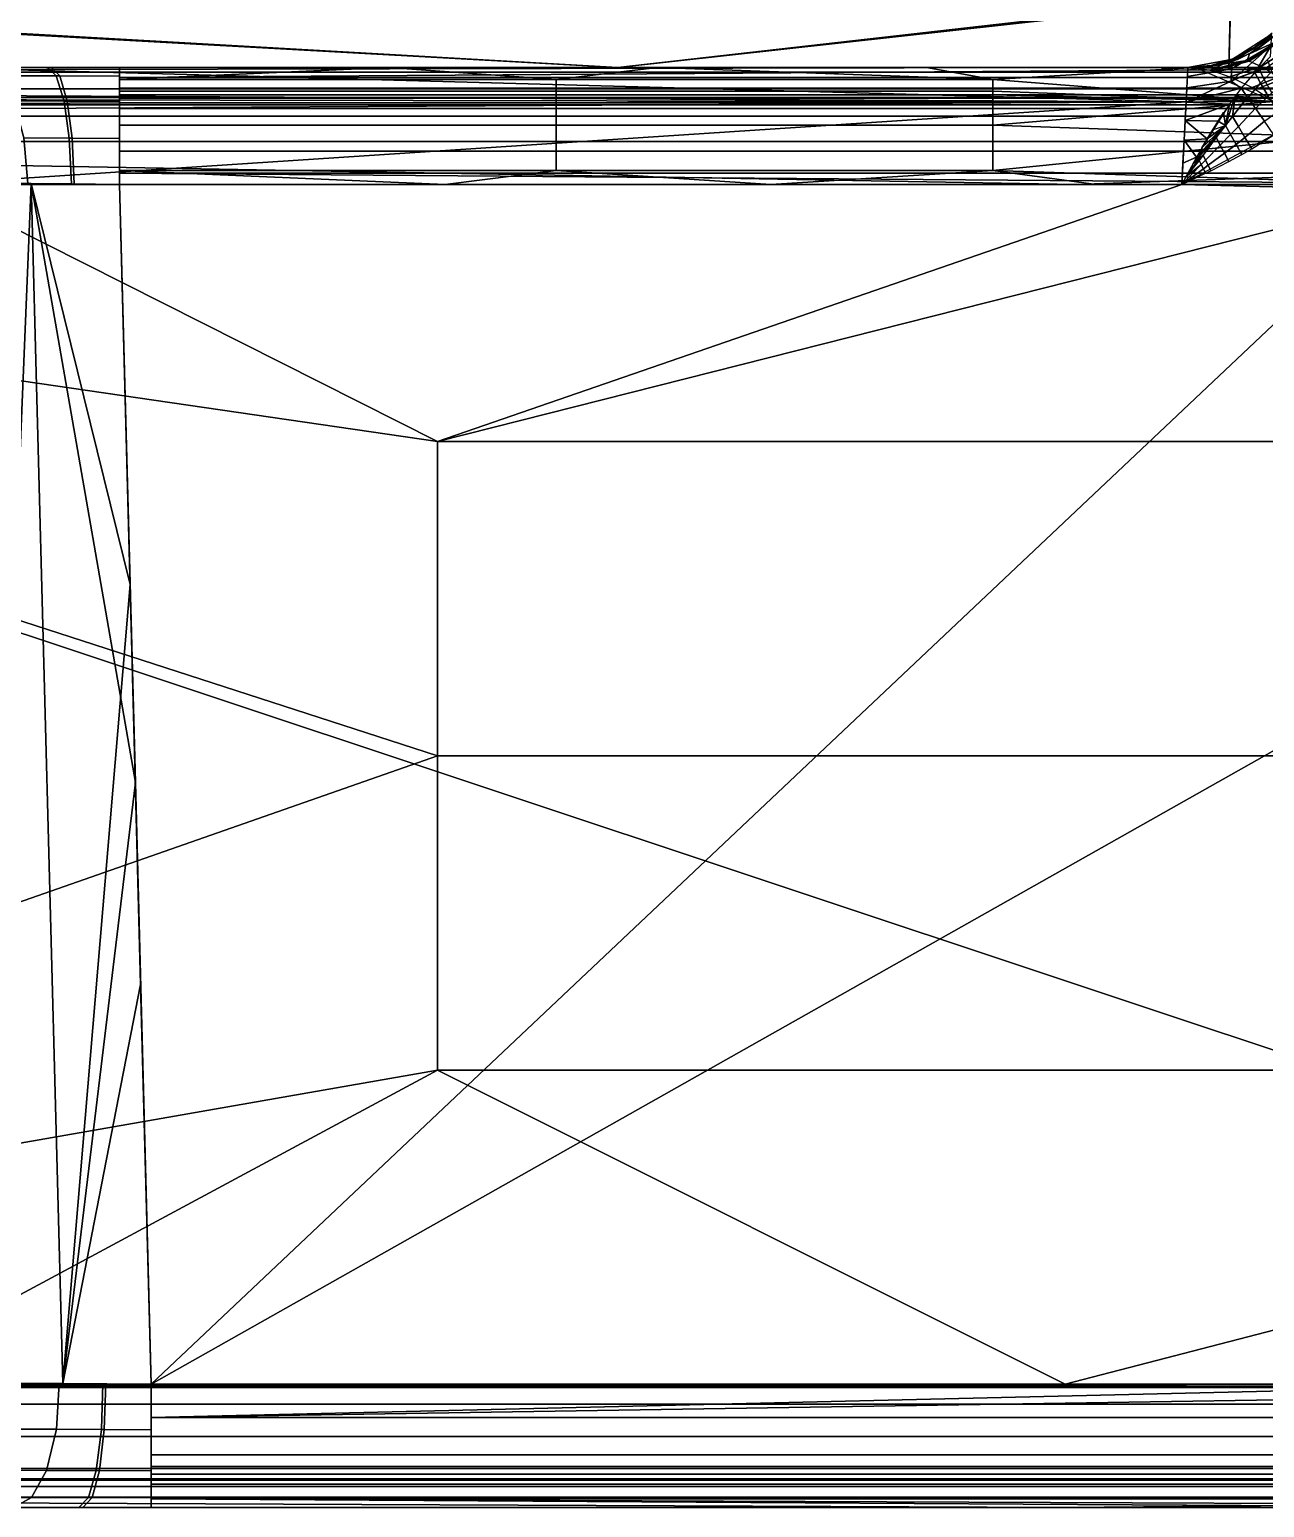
# Model space of a CAD drawing. Extents: x -16.2 to 16.1, y -17.9 to 0.1.
# Drawn here: x -9.37 to -4.23, y -17.87 to -11.71 of the extents above; entities that cross this region are included whole.
import ezdxf

# ---------------------------------------------------------------- set-up
doc = ezdxf.new("R2010")
doc.units = 0
doc.header["$MEASUREMENT"] = 0
doc.layers.add('Pux Jalapa', color=255, linetype='CONTINUOUS')

msp = doc.modelspace()

# ---------------------------------------------------------------- linework, layer by layer
at = {"layer": 'Pux Jalapa'}
for points in [[(-4.3673, -11.5752, -2.9571), (-4.375, -11.8681, -2.25), (-4.3471, -10.8039, -1.8738)], [(-4.375, -11.8681, -2.25), (-4.375, -11.8681, -1.032), (-4.3471, -10.8039, -1.8738)], [(-4.375, -11.8681, -1.032), (-4.375, -11.8681, 0.186), (-4.3471, -10.8039, 0.0134)], [(-4.375, -11.8681, 0.186), (-4.375, -11.8681, 1.4039), (-4.3471, -10.8039, 0.0134)], [(-4.375, -11.8681, 1.4039), (-4.375, -11.8681, 2.6219), (-4.3471, -10.8039, 1.9007)], [(-4.375, -11.8681, 2.6219), (-4.375, -11.8681, 3.8399), (-4.3471, -10.8039, 3.7879)], [(-4.375, -11.8681, 3.8399), (-4.375, -11.8681, 5.0579), (-4.3471, -10.8039, 3.7879)], [(-4.375, -11.8681, 5.0579), (-4.375, -11.8681, 6.2758), (-4.3471, -10.8039, 5.6752)], [(-4.375, -11.8681, 6.2758), (-4.3676, -11.5844, 6.9736), (-4.3471, -10.8039, 5.6752)], [(-4.3471, -10.8039, 5.6752), (-4.3471, -10.8039, 3.7879), (-4.375, -11.8681, 5.0579)], [(-4.3471, -10.8039, 3.7879), (-4.3471, -10.8039, 1.9007), (-4.375, -11.8681, 2.6219)], [(-4.3471, -10.8039, 1.9007), (-4.3471, -10.8039, 0.0134), (-4.375, -11.8681, 1.4039)], [(-4.3471, -10.8039, 0.0134), (-4.3471, -10.8039, -1.8738), (-4.375, -11.8681, -1.032)], [(-9.4669, -11.8681, -2.25), (-6.921, -11.8681, -2.25), (-12.0168, -11.5752, -2.9571)], [(-6.921, -11.8681, -2.25), (-4.3673, -11.5752, -2.9571), (-12.0168, -11.5752, -2.9571)], [(-4.375, -11.8681, -2.25), (-4.3673, -11.5752, -2.9571), (-6.921, -11.8681, -2.25)], [(-6.921, -11.8681, 6.2758), (-9.4669, -11.8681, 6.2758), (-12.0166, -11.5844, 6.9736)], [(-4.3676, -11.5844, 6.9736), (-6.921, -11.8681, 6.2758), (-12.0166, -11.5844, 6.9736)], [(-4.3676, -11.5844, 6.9736), (-4.375, -11.8681, 6.2758), (-6.921, -11.8681, 6.2758)], [(-4.1991, -11.7411, -4.7557), (-4.2003, -11.7767, -4.6389), (-4.3637, -11.8736, -4.6803), (-4.3624, -11.844, -4.7774)], [(-4.1986, -11.728, -4.8847), (-4.1991, -11.7411, -4.7557), (-4.3624, -11.844, -4.7774), (-4.3619, -11.8331, -4.8847)], [(-4.2983, -11.839, -9.9594), (-4.2903, -11.8414, -9.974), (-4.163, -11.7596, -9.9418), (-4.1682, -11.7555, -9.9265)], [(-4.2983, -11.839, -9.9594), (-4.1682, -11.7555, -9.9265), (-4.2893, -11.8111, -9.858)], [(-4.2903, -11.8414, -9.974), (-4.2398, -11.8631, -10.0542), (-4.128, -11.7906, -10.0275), (-4.163, -11.7596, -9.9418)], [(-4.1929, -11.743, -9.8356), (-4.2893, -11.8111, -9.858), (-4.1682, -11.7555, -9.9265)], [(-4.2692, -11.7846, -9.6426), (-4.2709, -11.7897, -9.7478), (-4.1986, -11.7332, -9.7395), (-4.1951, -11.7245, -9.6426)], [(-4.2709, -11.7897, -9.7478), (-4.2606, -11.7944, -9.8514), (-4.1912, -11.7414, -9.8352), (-4.1986, -11.7332, -9.7395)], [(-4.2584, -11.7773, -9.6426), (-4.2584, -11.7773, -4.8847), (-4.2099, -11.7385, -4.8847), (-4.2099, -11.7385, -9.6426)], [(-4.2893, -11.8111, -9.858), (-4.3989, -11.8536, -9.8835), (-4.2983, -11.839, -9.9594)], [(-4.366, -11.8347, -9.6426), (-4.366, -11.8347, -4.8847), (-4.2584, -11.7773, -4.8847), (-4.2584, -11.7773, -9.6426)], [(-4.3659, -11.9245, -4.5854), (-4.3637, -11.8736, -4.6803), (-4.2003, -11.7767, -4.6389)], [(-4.2003, -11.7767, -4.6389), (-4.2602, -11.8803, -4.5478), (-4.3659, -11.9245, -4.5854)], [(-4.3546, -11.8301, -9.6426), (-4.3535, -11.8323, -9.7573), (-4.2709, -11.7897, -9.7478), (-4.2692, -11.7846, -9.6426)], [(-4.3535, -11.8323, -9.7573), (-4.3395, -11.8344, -9.8697), (-4.2606, -11.7944, -9.8514), (-4.2709, -11.7897, -9.7478)], [(-4.2026, -11.8227, -4.5499), (-4.2602, -11.8803, -4.5478), (-4.2003, -11.7767, -4.6389)], [(-4.2398, -11.8631, -10.0542), (-4.2254, -11.871, -10.0746), (-4.1175, -11.8011, -10.0497), (-4.128, -11.7906, -10.0275)], [(-5.013, -11.8681, -35.9106), (-15.0218, -11.8681, -35.9106), (-15.0218, -11.8864, -36.0446)], [(-15.0218, -11.8864, -36.0446), (-0.0087, -11.8864, -36.0446), (-5.013, -11.8681, -35.9106)], [(-9.7838, -11.8681, -4.8847), (-4.5532, -12.0099, -4.5358), (-15.0218, -11.9563, -4.6011)], [(-10.4957, -11.8681, -29.3852), (-8.9963, -11.8681, -30.8847), (-12.2921, -11.8681, -35.9106)], [(-9.5625, -11.8681, -35.9106), (-12.2921, -11.8681, -35.9106), (-8.9963, -11.8681, -30.8847)], [(-4.375, -11.8681, -2.25), (-4.375, -11.8681, 6.2758), (-12.0129, -11.8681, 6.2758), (-12.0129, -11.8681, -2.25)], [(-8.9963, -11.8681, -9.9105), (-10.0566, -11.8681, -10.3497), (-9.7838, -11.8681, -4.8847)], [(-9.7838, -11.8681, -4.8847), (-4.5457, -11.8681, -4.8847), (-4.5532, -12.0099, -4.5358)], [(-9.7838, -11.8681, -4.8847), (-7.1647, -11.8681, -4.8847), (-8.9963, -11.8681, -9.9105)], [(-9.5002, -11.9028, -30.6015), (-9.2454, -11.9029, -30.6775), (-9.2801, -11.8681, -30.8575), (-9.5702, -11.8681, -30.7706)], [(-9.2608, -11.9029, -10.1208), (-9.5002, -11.9028, -10.1937), (-9.5702, -11.8681, -10.0247), (-9.2976, -11.8681, -9.9412)], [(-6.8328, -11.8681, -35.9106), (-9.5625, -11.8681, -35.9106), (-8.9963, -11.8681, -30.8847)], [(-8.9963, -11.9031, -10.0943), (-9.2608, -11.9029, -10.1208), (-9.2976, -11.8681, -9.9412), (-8.9963, -11.8681, -9.9105)], [(-9.2454, -11.9029, -30.6775), (-8.9963, -11.9031, -30.7009), (-8.9963, -11.8681, -30.8847), (-9.2801, -11.8681, -30.8575)], [(-8.9963, -11.8681, -30.8847), (-3.0045, -11.8681, -30.8847), (-8.9963, -11.9095, -30.6854)], [(-0.0087, -11.9095, -30.6854), (-8.9963, -11.9095, -30.6854), (-3.0045, -11.8681, -30.8847)], [(-7.876, -11.8681, -9.9105), (-8.9963, -11.8681, -9.9105), (-8.9963, -11.9172, -10.1266)], [(-8.9963, -11.9172, -10.1266), (-7.1772, -11.9172, -10.1266), (-7.876, -11.8681, -9.9105)], [(-6.7557, -11.8681, -9.9105), (-8.9963, -11.8681, -9.9105), (-7.1647, -11.8681, -4.8847)], [(-8.9963, -11.8681, -30.8847), (-6.4284, -11.8681, -30.8847), (-6.8328, -11.8681, -35.9106)], [(-6.7557, -11.8681, -9.9105), (-7.876, -11.8681, -9.9105), (-7.1772, -11.9172, -10.1266)], [(-7.1772, -11.9172, -10.1266), (-5.3581, -11.9172, -10.1266), (-6.7557, -11.8681, -9.9105)], [(-4.5457, -11.8681, -4.8847), (-4.5457, -11.8681, -7.2636), (-7.1647, -11.8681, -4.8847)], [(-7.1647, -11.8681, -4.8847), (-4.5457, -11.8681, -7.2636), (-6.7557, -11.8681, -9.9105)], [(-4.1031, -11.8681, -35.9106), (-6.8328, -11.8681, -35.9106), (-6.4284, -11.8681, -30.8847)], [(-5.6354, -11.8681, -9.9105), (-6.7557, -11.8681, -9.9105), (-5.3581, -11.9172, -10.1266)], [(-4.5457, -11.8681, -7.2636), (-4.5457, -11.8681, -9.6426), (-6.7557, -11.8681, -9.9105)], [(-4.5457, -11.8681, -9.6426), (-4.5151, -11.8681, -9.9105), (-6.7557, -11.8681, -9.9105)], [(-6.4284, -11.8681, -30.8847), (-3.8605, -11.8681, -30.8847), (-4.1031, -11.8681, -35.9106)], [(-4.5151, -11.8681, -9.9105), (-5.6354, -11.8681, -9.9105), (-5.3581, -11.9172, -10.1266)], [(-4.1872, -12.0098, -10.2593), (-4.5151, -11.8681, -9.9105), (-5.3581, -11.9172, -10.1266)], [(4.9957, -11.8681, -35.9106), (-5.013, -11.8681, -35.9106), (-0.0087, -11.8864, -36.0446)], [(-4.3637, -11.8736, -4.6803), (-4.3659, -11.9245, -4.5854), (-4.5502, -11.9523, -4.6071), (-4.5477, -11.9053, -4.6953)], [(-4.3624, -11.844, -4.7774), (-4.3637, -11.8736, -4.6803), (-4.5477, -11.9053, -4.6953), (-4.5463, -11.8781, -4.7853)], [(-4.3619, -11.8331, -4.8847), (-4.3624, -11.844, -4.7774), (-4.5463, -11.8781, -4.7853), (-4.5457, -11.8681, -4.8847)], [(-4.5457, -11.8681, -9.6426), (-4.5457, -11.8681, -7.2636), (-4.366, -11.8347, -9.6426)], [(-4.5457, -11.8681, -7.2636), (-4.5457, -11.8681, -4.8847), (-4.366, -11.8347, -4.8847)], [(-4.366, -11.8347, -4.8847), (-4.366, -11.8347, -9.6426), (-4.5457, -11.8681, -7.2636)], [(-4.5457, -11.8681, -9.6426), (-4.538, -11.8681, -9.7785), (-4.4443, -11.8591, -9.7677), (-4.4488, -11.8586, -9.6426)], [(-4.538, -11.8681, -9.7785), (-4.5151, -11.8681, -9.9105), (-4.4259, -11.8596, -9.8898), (-4.4443, -11.8591, -9.7677)], [(-4.3989, -11.8536, -9.8835), (-4.5151, -11.8681, -9.9105), (-4.4531, -11.8782, -10.0107)], [(-4.4531, -11.8782, -10.0107), (-4.4413, -11.8815, -10.0256), (-4.2903, -11.8414, -9.974), (-4.2983, -11.839, -9.9594)], [(-4.4531, -11.8782, -10.0107), (-4.2983, -11.839, -9.9594), (-4.3989, -11.8536, -9.8835)], [(-4.4488, -11.8586, -9.6426), (-4.4443, -11.8591, -9.7677), (-4.3535, -11.8323, -9.7573), (-4.3546, -11.8301, -9.6426)], [(-4.4443, -11.8591, -9.7677), (-4.4259, -11.8596, -9.8898), (-4.3395, -11.8344, -9.8697), (-4.3535, -11.8323, -9.7573)], [(-4.4413, -11.8815, -10.0256), (-4.3707, -11.9065, -10.1028), (-4.2398, -11.8631, -10.0542), (-4.2903, -11.8414, -9.974)], [(-4.3707, -11.9065, -10.1028), (-4.3514, -11.9147, -10.1213), (-4.2254, -11.871, -10.0746), (-4.2398, -11.8631, -10.0542)], [(-4.2602, -11.8803, -4.5478), (-4.3243, -11.9532, -4.516), (-4.3659, -11.9245, -4.5854)], [(-4.3514, -11.9147, -10.1213), (-4.2782, -11.9507, -10.1858), (-4.1693, -11.9081, -10.1485), (-4.2254, -11.871, -10.0746)], [(-4.2505, -11.8704, -4.5499), (-4.2674, -11.8878, -4.5458), (-4.2438, -11.9331, -4.4768), (-4.2286, -11.9172, -4.4777)], [(-4.2142, -11.8343, -4.5515), (-4.2505, -11.8704, -4.5499), (-4.2286, -11.9172, -4.4777), (-4.1961, -11.8845, -4.4743)], [(-4.1961, -11.8845, -4.4743), (-4.2286, -11.9172, -4.4777), (-4.1957, -11.9729, -4.4263), (-4.163, -11.944, -4.4188)], [(-15.0218, -11.9558, -36.1934), (-0.0087, -11.9558, -36.1934), (-0.0087, -11.8864, -36.0446), (-15.0218, -11.8864, -36.0446)], [(-9.4379, -12.0068, -30.4512), (-9.2146, -12.0074, -30.5175), (-9.2454, -11.9029, -30.6775), (-9.5002, -11.9028, -30.6015)], [(-9.2281, -12.0074, -10.2804), (-9.4379, -12.0068, -10.344), (-9.5002, -11.9028, -10.1937), (-9.2608, -11.9029, -10.1208)], [(-8.9963, -12.0082, -10.2576), (-9.2281, -12.0074, -10.2804), (-9.2608, -11.9029, -10.1208), (-8.9963, -11.9031, -10.0943)], [(-9.2146, -12.0074, -30.5175), (-8.9963, -12.0082, -30.5376), (-8.9963, -11.9031, -30.7009), (-9.2454, -11.9029, -30.6775)], [(-8.9963, -11.9095, -30.6854), (-0.0087, -11.9095, -30.6854), (-0.0087, -11.9538, -30.6048), (-8.9963, -11.9538, -30.6048)], [(-7.1772, -11.9172, -10.1266), (-8.9963, -11.9172, -10.1266), (-8.9963, -11.9662, -10.208), (-7.1772, -11.9662, -10.208)], [(-5.3581, -11.9172, -10.1266), (-7.1772, -11.9172, -10.1266), (-7.1772, -11.9662, -10.208), (-5.3581, -11.9662, -10.208)], [(-5.3581, -11.9172, -10.1266), (-5.3581, -11.9662, -10.208), (-4.1872, -12.0098, -10.2593)], [(-4.5533, -12.0116, -4.5342), (-4.5502, -11.9523, -4.6071), (-4.3659, -11.9245, -4.5854)], [(-4.3659, -11.9245, -4.5854), (-4.3243, -11.9532, -4.516), (-4.5533, -12.0116, -4.5342)], [(-4.2674, -11.8878, -4.5458), (-4.3243, -11.9532, -4.516), (-4.2956, -11.9933, -4.4622), (-4.2438, -11.9331, -4.4768)], [(-4.2438, -11.9331, -4.4768), (-4.2956, -11.9933, -4.4622), (-4.2636, -12.0386, -4.4246), (-4.2111, -11.9868, -4.4279)], [(-4.2782, -11.9507, -10.1858), (-4.2636, -11.9589, -10.1979), (-4.1579, -11.917, -10.1628), (-4.1693, -11.9081, -10.1485)], [(-4.2636, -11.9589, -10.1979), (-4.1872, -12.0098, -10.2593), (-4.0969, -11.9747, -10.2374), (-4.1579, -11.917, -10.1628)], [(-4.2286, -11.9172, -4.4777), (-4.2438, -11.9331, -4.4768), (-4.2111, -11.9868, -4.4279), (-4.1957, -11.9729, -4.4263)], [(-15.0218, -11.992, -36.2401), (-0.0087, -11.992, -36.2401), (-0.0087, -11.9558, -36.1934), (-15.0218, -11.9558, -36.1934)], [(-15.0218, -11.9922, -4.555), (-15.0218, -11.9563, -4.6011), (-4.5532, -12.0099, -4.5358)], [(-15.0218, -12.0227, -36.2721), (-0.0087, -12.0227, -36.2721), (-0.0087, -11.992, -36.2401), (-15.0218, -11.992, -36.2401)], [(-15.0218, -12.0227, -4.5232), (-15.0218, -11.9922, -4.555), (-4.5532, -12.0099, -4.5358)], [(-9.3961, -12.1605, -30.3503), (-9.1939, -12.1617, -30.4104), (-9.2146, -12.0074, -30.5175), (-9.4379, -12.0068, -30.4512)], [(-9.2061, -12.1616, -10.3873), (-9.3961, -12.1605, -10.4449), (-9.4379, -12.0068, -10.344), (-9.2281, -12.0074, -10.2804)], [(-8.9963, -12.1633, -10.3667), (-9.2061, -12.1616, -10.3873), (-9.2281, -12.0074, -10.2804), (-8.9963, -12.0082, -10.2576)], [(-9.1939, -12.1617, -30.4104), (-8.9963, -12.1633, -30.4286), (-8.9963, -12.0082, -30.5376), (-9.2146, -12.0074, -30.5175)], [(-8.9963, -11.9538, -30.6048), (-0.0087, -11.9538, -30.6048), (-0.0087, -11.9821, -30.5669), (-8.9963, -11.9821, -30.5669)], [(-7.1772, -11.9662, -10.208), (-8.9963, -11.9662, -10.208), (-8.9963, -11.9821, -10.2284), (-7.1772, -11.9821, -10.2284)], [(-8.9963, -11.9821, -30.5669), (-0.0087, -11.9821, -30.5669), (-0.0087, -11.9948, -30.552), (-8.9963, -11.9948, -30.552)], [(-7.1772, -11.9821, -10.2284), (-8.9963, -11.9821, -10.2284), (-8.9963, -12.0153, -10.2649), (-7.1772, -12.0153, -10.2649)], [(-8.9963, -11.9948, -30.552), (-0.0087, -11.9948, -30.552), (-0.0087, -12.0386, -30.5087), (-8.9963, -12.0386, -30.5087)], [(-5.3581, -11.9662, -10.208), (-7.1772, -11.9662, -10.208), (-7.1772, -11.9821, -10.2284), (-5.3581, -11.9821, -10.2284)], [(-5.3581, -11.9821, -10.2284), (-7.1772, -11.9821, -10.2284), (-7.1772, -12.0153, -10.2649), (-5.3581, -12.0153, -10.2649)], [(-5.3581, -11.9662, -10.208), (-5.3581, -11.9821, -10.2284), (-4.1872, -12.0098, -10.2593)], [(-5.3581, -11.9821, -10.2284), (-5.3581, -12.0153, -10.2649), (-4.1872, -12.0098, -10.2593)], [(-4.3243, -11.9532, -4.516), (-4.3731, -12.0205, -4.4796), (-4.5533, -12.0116, -4.5342)], [(-4.3896, -12.1092, -4.426), (-4.3603, -12.0715, -4.4375), (-4.3489, -11.9865, -4.4976)], [(-4.3896, -12.1092, -4.426), (-4.3489, -11.9865, -4.4976), (-4.3731, -12.0205, -4.4796)], [(-4.3603, -12.0715, -4.4375), (-4.2971, -11.9912, -4.4645), (-4.3489, -11.9865, -4.4976)], [(-4.3354, -12.1129, -4.4119), (-4.2645, -12.0374, -4.4254), (-4.2971, -11.9912, -4.4645), (-4.3603, -12.0715, -4.4375)], [(-4.3243, -11.9532, -4.516), (-4.3489, -11.9865, -4.4976), (-4.2971, -11.9912, -4.4645)], [(-4.2111, -11.9868, -4.4279), (-4.2636, -12.0386, -4.4246), (-4.2268, -12.0912, -4.3999), (-4.1693, -12.0497, -4.3967)], [(-15.0218, -12.0701, -4.4832), (-15.0218, -12.0227, -4.5232), (-4.5532, -12.0099, -4.5358)], [(-4.5532, -12.0099, -4.5358), (-9.7965, -12.355, -4.3849), (-15.0218, -12.0701, -4.4832)], [(-15.0218, -12.0701, -36.3121), (-0.0087, -12.0701, -36.3121), (-0.0087, -12.0227, -36.2721), (-15.0218, -12.0227, -36.2721)], [(-15.0218, -12.1762, -36.3723), (-0.0087, -12.1762, -36.3723), (-0.0087, -12.0701, -36.3121), (-15.0218, -12.0701, -36.3121)], [(-4.5532, -12.0099, -4.5358), (-4.5712, -12.355, -4.3849), (-9.7965, -12.355, -4.3849)], [(-7.1772, -12.0153, -10.2649), (-8.9963, -12.0153, -10.2649), (-8.9963, -12.1081, -10.3376), (-7.1772, -12.1081, -10.3376)], [(-8.9963, -12.0386, -30.5087), (-0.0087, -12.0386, -30.5087), (-0.0087, -12.2156, -30.4085), (-8.9963, -12.2156, -30.4085)], [(-5.3581, -12.0153, -10.2649), (-7.1772, -12.0153, -10.2649), (-7.1772, -12.1081, -10.3376), (-5.3581, -12.1081, -10.3376)], [(-3.9604, -12.1566, -10.3636), (-4.1872, -12.0098, -10.2593), (-5.3581, -12.1081, -10.3376)], [(-5.3581, -12.0153, -10.2649), (-5.3581, -12.1081, -10.3376), (-4.1872, -12.0098, -10.2593)], [(-4.5573, -12.0884, -4.4703), (-4.5533, -12.0116, -4.5342), (-4.3731, -12.0205, -4.4796)], [(-4.3731, -12.0205, -4.4796), (-4.4202, -12.0908, -4.4463), (-4.5573, -12.0884, -4.4703)], [(-4.3896, -12.1092, -4.426), (-4.3731, -12.0205, -4.4796), (-4.4876, -12.2021, -4.4071)], [(-4.3896, -12.1092, -4.426), (-4.4876, -12.2021, -4.4071), (-4.3969, -12.0553, -4.4624)], [(-4.3896, -12.1092, -4.426), (-4.3969, -12.0553, -4.4624), (-4.4655, -12.1642, -4.4184)], [(-4.3079, -12.1587, -4.3952), (-4.2269, -12.0911, -4.3999), (-4.2645, -12.0374, -4.4254), (-4.3354, -12.1129, -4.4119)], [(-7.1772, -12.1081, -10.3376), (-8.9963, -12.1081, -10.3376), (-8.9963, -12.2972, -10.4055), (-7.1772, -12.2972, -10.4055)], [(-5.3581, -12.1081, -10.3376), (-7.1772, -12.1081, -10.3376), (-7.1772, -12.2972, -10.4055), (-5.3581, -12.2972, -10.4055)], [(-5.3581, -12.1081, -10.3376), (-5.3581, -12.2972, -10.4055), (-3.9604, -12.1566, -10.3636)], [(-4.5616, -12.1709, -4.4252), (-4.5573, -12.0884, -4.4703), (-4.4655, -12.1642, -4.4184)], [(-4.4202, -12.0908, -4.4463), (-4.4655, -12.1642, -4.4184), (-4.5573, -12.0884, -4.4703)], [(-4.4277, -12.1591, -4.4125), (-4.3896, -12.1092, -4.426), (-4.5244, -12.2679, -4.393)], [(-4.5244, -12.2679, -4.393), (-4.3896, -12.1092, -4.426), (-4.5094, -12.2406, -4.398)], [(-4.3896, -12.1092, -4.426), (-4.4655, -12.1642, -4.4184), (-4.4202, -12.0908, -4.4463)], [(-4.3896, -12.1092, -4.426), (-4.4202, -12.0908, -4.4463), (-4.443, -12.1272, -4.4315)], [(-4.4109, -12.1908, -4.3994), (-4.3682, -12.147, -4.4062), (-4.3896, -12.1092, -4.426), (-4.4277, -12.1591, -4.4125)], [(-4.3682, -12.147, -4.4062), (-4.3354, -12.1129, -4.4119), (-4.3603, -12.0715, -4.4375), (-4.3896, -12.1092, -4.426)], [(-4.3451, -12.188, -4.3933), (-4.3079, -12.1587, -4.3952), (-4.3354, -12.1129, -4.4119), (-4.3682, -12.147, -4.4062)], [(-4.2795, -12.2065, -4.3888), (-4.1875, -12.1478, -4.3903), (-4.2269, -12.0911, -4.3999), (-4.3079, -12.1587, -4.3952)], [(-15.0218, -12.355, -36.4104), (-5.013, -12.355, -36.4104), (-15.0218, -12.1762, -36.3723)], [(-0.0087, -12.1762, -36.3723), (-15.0218, -12.1762, -36.3723), (-5.013, -12.355, -36.4104)], [(-9.379, -12.351, -30.3089), (-9.1855, -12.3528, -30.3668), (-9.1939, -12.1617, -30.4104), (-9.3961, -12.1605, -30.3503)], [(-9.1972, -12.3526, -10.4308), (-9.379, -12.351, -10.4864), (-9.3961, -12.1605, -10.4449), (-9.2061, -12.1616, -10.3873)], [(-8.9963, -12.355, -10.4104), (-9.1972, -12.3526, -10.4308), (-9.2061, -12.1616, -10.3873), (-8.9963, -12.1633, -10.3667)], [(-9.1855, -12.3528, -30.3668), (-8.9963, -12.355, -30.3849), (-8.9963, -12.1633, -30.4286), (-9.1939, -12.1617, -30.4104)], [(-3.5716, -12.355, -10.4104), (-3.9604, -12.1566, -10.3636), (-5.3581, -12.2972, -10.4055)], [(-5.013, -12.355, -36.4104), (4.9957, -12.355, -36.4104), (-0.0087, -12.1762, -36.3723)], [(-3.5454, -12.3812, -4.3842), (-4.1875, -12.1478, -4.3903), (-4.5712, -12.355, -4.3849)], [(-4.5666, -12.2662, -4.3952), (-4.5616, -12.1709, -4.4252), (-4.5094, -12.2406, -4.398)], [(-4.4655, -12.1642, -4.4184), (-4.5094, -12.2406, -4.398), (-4.5616, -12.1709, -4.4252)], [(-4.4823, -12.2322, -4.3971), (-4.4277, -12.1591, -4.4125), (-4.5244, -12.2679, -4.393)], [(-4.4719, -12.2533, -4.3916), (-4.4109, -12.1908, -4.3994), (-4.4277, -12.1591, -4.4125), (-4.4823, -12.2322, -4.3971)], [(-4.4612, -12.2751, -4.388), (-4.3931, -12.2246, -4.3909), (-4.4109, -12.1908, -4.3994), (-4.4719, -12.2533, -4.3916)], [(-4.3931, -12.2246, -4.3909), (-4.3451, -12.188, -4.3933), (-4.3682, -12.147, -4.4062), (-4.4109, -12.1908, -4.3994)], [(-4.3749, -12.2594, -4.3874), (-4.3213, -12.2305, -4.3881), (-4.3451, -12.188, -4.3933), (-4.3931, -12.2246, -4.3909)], [(-4.3213, -12.2305, -4.3881), (-4.2795, -12.2065, -4.3888), (-4.3079, -12.1587, -4.3952), (-4.3451, -12.188, -4.3933)], [(-8.9963, -12.2156, -30.4085), (-0.0087, -12.2156, -30.4085), (-0.0087, -12.3076, -30.3884), (-8.9963, -12.3076, -30.3884)], [(-4.5094, -12.2406, -4.398), (-4.5712, -12.355, -4.3849), (-4.5666, -12.2662, -4.3952)], [(-4.5393, -12.2954, -4.3892), (-4.5542, -12.3231, -4.3865), (-4.4823, -12.2322, -4.3971)], [(-4.4986, -12.2544, -4.3936), (-4.4823, -12.2322, -4.3971), (-4.5542, -12.3231, -4.3865)], [(-4.4901, -12.2719, -4.3898), (-4.4986, -12.2544, -4.3936), (-4.5542, -12.3231, -4.3865)], [(-4.5244, -12.2679, -4.393), (-4.5393, -12.2954, -4.3892), (-4.4823, -12.2322, -4.3971)], [(-4.4901, -12.2719, -4.3898), (-4.4719, -12.2533, -4.3916), (-4.4823, -12.2322, -4.3971), (-4.4986, -12.2544, -4.3936)], [(-4.4814, -12.2899, -4.3873), (-4.4612, -12.2751, -4.388), (-4.4719, -12.2533, -4.3916), (-4.4901, -12.2719, -4.3898)], [(-4.4502, -12.2975, -4.3864), (-4.3749, -12.2594, -4.3874), (-4.3931, -12.2246, -4.3909), (-4.4612, -12.2751, -4.388)], [(-8.9963, -12.355, -10.4104), (-7.6401, -12.355, -10.4104), (-8.9963, -12.2972, -10.4055)], [(-7.1772, -12.2972, -10.4055), (-8.9963, -12.2972, -10.4055), (-7.6401, -12.355, -10.4104)], [(-3.0045, -12.355, -30.3849), (-8.9963, -12.355, -30.3849), (-8.9963, -12.3076, -30.3884)], [(-8.9963, -12.3076, -30.3884), (-0.0087, -12.3076, -30.3884), (-3.0045, -12.355, -30.3849)], [(-7.6401, -12.355, -10.4104), (-6.2839, -12.355, -10.4104), (-7.1772, -12.2972, -10.4055)], [(-5.3581, -12.2972, -10.4055), (-7.1772, -12.2972, -10.4055), (-6.2839, -12.355, -10.4104)], [(-6.2839, -12.355, -10.4104), (-4.9278, -12.355, -10.4104), (-5.3581, -12.2972, -10.4055)], [(-4.9278, -12.355, -10.4104), (-3.5716, -12.355, -10.4104), (-5.3581, -12.2972, -10.4055)], [(-4.5542, -12.3231, -4.3865), (-4.5712, -12.355, -4.3849), (-4.4901, -12.2719, -4.3898)], [(-4.4814, -12.2899, -4.3873), (-4.4901, -12.2719, -4.3898), (-4.5712, -12.355, -4.3849)], [(-4.5712, -12.355, -4.3849), (-4.4725, -12.3083, -4.3861), (-4.4814, -12.2899, -4.3873)], [(-4.4725, -12.3083, -4.3861), (-4.4502, -12.2975, -4.3864), (-4.4612, -12.2751, -4.388), (-4.4814, -12.2899, -4.3873)], [(-15.0218, -12.355, -4.3849), (-15.1527, -17.355, -4.2539), (-7.6715, -14.7358, -4.3225)], [(-15.1527, -17.355, -36.5413), (-15.0218, -12.355, -36.4104), (-0.0087, -17.355, -36.5413)], [(-9.7965, -12.355, -4.3849), (-15.0218, -12.355, -4.3849), (-7.6715, -13.4261, -4.3568)], [(-7.6715, -14.7358, -4.3225), (-7.6715, -13.4261, -4.3568), (-15.0218, -12.355, -4.3849)], [(-15.0218, -12.355, -36.4104), (-0.0087, -12.355, -36.4104), (-0.0087, -17.355, -36.5413)], [(-4.5712, -12.355, -4.3849), (-9.7965, -12.355, -4.3849), (-7.6715, -13.4261, -4.3568)], [(-9.3644, -12.3511, -30.3148), (-9.7033, -12.3496, -30.0923), (-9.5724, -17.3496, -29.9613)], [(-9.7033, -12.3496, -10.703), (-9.3644, -12.3511, -10.4805), (-9.5724, -17.3496, -10.8339)], [(-9.5724, -17.3496, -29.9613), (-9.2335, -17.3511, -30.1839), (-9.3644, -12.3511, -30.3148)], [(-9.2335, -17.3511, -10.6114), (-9.5724, -17.3496, -10.8339), (-9.3644, -12.3511, -10.4805)], [(-8.9526, -14.0217, -30.3412), (-8.9963, -12.355, -30.3849), (-9.3644, -12.3511, -30.3148)], [(-9.3644, -12.3511, -30.3148), (-9.2335, -17.3511, -30.1839), (-8.9526, -14.0217, -30.3412)], [(-9.3644, -12.3511, -10.4805), (-8.9963, -12.355, -10.4104), (-8.931, -14.8469, -10.4756)], [(-8.931, -14.8469, -10.4756), (-9.2335, -17.3511, -10.6114), (-9.3644, -12.3511, -10.4805)], [(-8.9963, -12.355, -30.3849), (-8.8653, -17.355, -30.2539), (-0.0087, -12.355, -30.3849)], [(-8.9963, -12.355, -10.4104), (-3.5716, -12.355, -10.4104), (-8.8653, -17.355, -10.5413)], [(-8.8653, -17.355, -30.2539), (-0.0087, -17.355, -30.2539), (-0.0087, -12.355, -30.3849)], [(-0.0087, -17.355, -10.5413), (-8.8653, -17.355, -10.5413), (-3.5716, -12.355, -10.4104)], [(-3.5454, -12.3812, -4.3842), (-4.5712, -12.355, -4.3849), (-7.6715, -13.4261, -4.3568)], [(-7.6715, -13.4261, -4.3568), (-0.0087, -13.4261, -4.3568), (-3.5454, -12.3812, -4.3842)], [(-7.6715, -13.4261, -4.3568), (-7.6715, -14.7358, -4.3225), (-0.0087, -14.7358, -4.3225), (-0.0087, -13.4261, -4.3568)], [(-8.909, -15.6883, -30.2976), (-8.9526, -14.0217, -30.3412), (-9.2335, -17.3511, -30.1839)], [(-7.6715, -16.0454, -4.2882), (-7.6715, -14.7358, -4.3225), (-15.1527, -17.355, -4.2539)], [(-7.6715, -14.7358, -4.3225), (-7.6715, -16.0454, -4.2882), (-0.0087, -16.0454, -4.2882), (-0.0087, -14.7358, -4.3225)], [(-8.8653, -17.355, -10.5413), (-9.2335, -17.3511, -10.6114), (-8.931, -14.8469, -10.4756)], [(-9.2335, -17.3511, -30.1839), (-8.8653, -17.355, -30.2539), (-8.909, -15.6883, -30.2976)], [(-15.1527, -17.355, -4.2539), (-10.1047, -17.355, -4.2539), (-7.6715, -16.0454, -4.2882)], [(-10.1047, -17.355, -4.2539), (-5.0567, -17.355, -4.2539), (-7.6715, -16.0454, -4.2882)], [(-0.0087, -16.0454, -4.2882), (-7.6715, -16.0454, -4.2882), (-5.0567, -17.355, -4.2539)], [(-5.0567, -17.355, -4.2539), (-0.0087, -17.355, -4.2539), (-0.0087, -16.0454, -4.2882)], [(-15.1527, -17.3681, -4.2538), (-15.1527, -17.355, -4.2539), (-0.0087, -17.355, -4.2539)], [(-0.0087, -17.3681, -4.2538), (-15.1527, -17.3681, -4.2538), (-0.0087, -17.355, -4.2539)], [(-0.0087, -17.355, -36.5413), (-15.1527, -17.355, -36.5413), (-0.0087, -17.3681, -36.5415)], [(-15.1527, -17.355, -36.5413), (-15.1527, -17.3681, -36.5415), (-0.0087, -17.3681, -36.5415)], [(-9.2599, -17.5422, -10.5886), (-9.443, -17.5414, -10.6876), (-9.4258, -17.3499, -10.713), (-9.248, -17.351, -10.6173)], [(-9.4328, -17.5414, -30.1145), (-9.2599, -17.5422, -30.2066), (-9.248, -17.351, -30.178), (-9.4159, -17.35, -30.0889)], [(-9.0726, -17.5434, -10.5308), (-9.2599, -17.5422, -10.5886), (-9.248, -17.351, -10.6173), (-9.0663, -17.3526, -10.5617)], [(-9.2599, -17.5422, -30.2066), (-9.0606, -17.5435, -30.2669), (-9.0546, -17.3528, -30.2359), (-9.248, -17.351, -30.178)], [(-8.8653, -17.5451, -10.5091), (-9.0726, -17.5434, -10.5308), (-9.0663, -17.3526, -10.5617), (-8.8653, -17.355, -10.5413)], [(-9.0606, -17.5435, -30.2669), (-8.8653, -17.5451, -30.2862), (-8.8653, -17.355, -30.2539), (-9.0546, -17.3528, -30.2359)], [(-0.0087, -17.355, -10.5413), (-8.8653, -17.355, -10.5413), (-8.8653, -17.4939, -10.5254)], [(-8.8653, -17.4939, -10.5254), (8.848, -17.4939, -10.5254), (-0.0087, -17.355, -10.5413)], [(-8.8653, -17.355, -30.2539), (-2.9609, -17.355, -30.2539), (-8.8653, -17.4939, -30.2699)], [(-0.0087, -17.4939, -30.2699), (-8.8653, -17.4939, -30.2699), (-2.9609, -17.355, -30.2539)], [(-0.0087, -17.3681, -36.5415), (-15.1527, -17.3681, -36.5415), (-15.1527, -17.4373, -36.5367), (-0.0087, -17.4373, -36.5367)], [(-15.1527, -17.3681, -4.2538), (-0.0087, -17.3681, -4.2538), (-0.0087, -17.4373, -4.2586), (-15.1527, -17.4373, -4.2586)], [(-0.0087, -17.4373, -36.5367), (-15.1527, -17.4373, -36.5367), (-15.1527, -17.5723, -36.4979), (-0.0087, -17.5723, -36.4979)], [(-15.1527, -17.4373, -4.2586), (-0.0087, -17.4373, -4.2586), (-0.0087, -17.5723, -4.2974), (-15.1527, -17.5723, -4.2974)], [(-9.301, -17.7137, -10.4895), (-9.5031, -17.7133, -10.5988), (-9.443, -17.5414, -10.6876), (-9.2599, -17.5422, -10.5886)], [(-9.4918, -17.7133, -30.204), (-9.301, -17.7137, -30.3058), (-9.2599, -17.5422, -30.2066), (-9.4328, -17.5414, -30.1145)], [(-9.0942, -17.7143, -10.4256), (-9.301, -17.7137, -10.4895), (-9.2599, -17.5422, -10.5886), (-9.0726, -17.5434, -10.5308)], [(-9.301, -17.7137, -30.3058), (-9.0809, -17.7143, -30.3724), (-9.0606, -17.5435, -30.2669), (-9.2599, -17.5422, -30.2066)], [(-8.8653, -17.7151, -10.4014), (-9.0942, -17.7143, -10.4256), (-9.0726, -17.5434, -10.5308), (-8.8653, -17.5451, -10.5091)], [(-9.0809, -17.7143, -30.3724), (-8.8653, -17.7151, -30.3938), (-8.8653, -17.5451, -30.2862), (-9.0606, -17.5435, -30.2669)], [(-8.8653, -17.6488, -10.4552), (8.848, -17.6488, -10.4552), (8.848, -17.4939, -10.5254), (-8.8653, -17.4939, -10.5254)], [(-0.0087, -17.6488, -30.34), (-8.8653, -17.6488, -30.34), (-8.8653, -17.4939, -30.2699), (-0.0087, -17.4939, -30.2699)], [(-0.0087, -17.5723, -36.4979), (-15.1527, -17.5723, -36.4979), (-15.1527, -17.7056, -36.4103), (-0.0087, -17.7056, -36.4103)], [(-15.1527, -17.5723, -4.2974), (-0.0087, -17.5723, -4.2974), (-0.0087, -17.7056, -4.3849), (-15.1527, -17.7056, -4.3849)], [(-8.8653, -17.697, -10.4181), (8.848, -17.697, -10.4181), (8.848, -17.6488, -10.4552), (-8.8653, -17.6488, -10.4552)], [(-0.0087, -17.697, -30.3772), (-8.8653, -17.697, -30.3772), (-8.8653, -17.6488, -30.34), (-0.0087, -17.6488, -30.34)], [(-0.0087, -17.7056, -36.4103), (-15.1527, -17.7056, -36.4103), (-15.1527, -17.7493, -36.365), (-0.0087, -17.7493, -36.365)], [(-15.1527, -17.7056, -4.3849), (-0.0087, -17.7056, -4.3849), (-0.0087, -17.7493, -4.4303), (-15.1527, -17.7493, -4.4303)], [(-9.363, -17.8266, -10.3398), (-9.594, -17.8265, -10.4645), (-9.5031, -17.7133, -10.5988), (-9.301, -17.7137, -10.4895)], [(-9.5811, -17.8265, -30.3394), (-9.363, -17.8266, -30.4555), (-9.301, -17.7137, -30.3058), (-9.4918, -17.7133, -30.204)], [(-9.1267, -17.8268, -10.2671), (-9.363, -17.8266, -10.3398), (-9.301, -17.7137, -10.4895), (-9.0942, -17.7143, -10.4256)], [(-9.363, -17.8266, -30.4555), (-9.1115, -17.8268, -30.5312), (-9.0809, -17.7143, -30.3724), (-9.301, -17.7137, -30.3058)], [(-8.8653, -17.827, -10.24), (-9.1267, -17.8268, -10.2671), (-9.0942, -17.7143, -10.4256), (-8.8653, -17.7151, -10.4014)], [(-9.1115, -17.8268, -30.5312), (-8.8653, -17.827, -30.5553), (-8.8653, -17.7151, -30.3938), (-9.0809, -17.7143, -30.3724)], [(-8.8653, -17.73, -10.3865), (8.848, -17.73, -10.3865), (8.848, -17.697, -10.4181), (-8.8653, -17.697, -10.4181)], [(-0.0087, -17.73, -30.4088), (-8.8653, -17.73, -30.4088), (-8.8653, -17.697, -30.3772), (-0.0087, -17.697, -30.3772)], [(-8.8653, -17.7712, -10.3372), (8.848, -17.7712, -10.3372), (8.848, -17.73, -10.3865), (-8.8653, -17.73, -10.3865)], [(-0.0087, -17.7712, -30.458), (-8.8653, -17.7712, -30.458), (-8.8653, -17.73, -30.4088), (-0.0087, -17.73, -30.4088)], [(-0.0087, -17.7493, -36.365), (-15.1527, -17.7493, -36.365), (-15.1527, -17.7546, -36.3587), (-0.0087, -17.7546, -36.3587)], [(-15.1527, -17.7493, -4.4303), (-0.0087, -17.7493, -4.4303), (-0.0087, -17.7546, -4.4366), (-15.1527, -17.7546, -4.4366)], [(-0.0087, -17.7546, -36.3587), (-15.1527, -17.7546, -36.3587), (-15.1527, -17.7815, -36.3227), (-0.0087, -17.7815, -36.3227)], [(-15.1527, -17.7546, -4.4366), (-0.0087, -17.7546, -4.4366), (-0.0087, -17.7815, -4.4726), (-15.1527, -17.7815, -4.4726)], [(-0.0087, -17.7815, -36.3227), (-15.1527, -17.7815, -36.3227), (-15.1527, -17.8253, -36.2439), (-0.0087, -17.8253, -36.2439)], [(-15.1527, -17.7815, -4.4726), (-0.0087, -17.7815, -4.4726), (-0.0087, -17.8253, -4.5514), (-15.1527, -17.8253, -4.5514)], [(-8.8653, -17.8324, -10.227), (8.848, -17.8324, -10.227), (8.848, -17.7712, -10.3372), (-8.8653, -17.7712, -10.3372)], [(-0.0087, -17.8324, -30.5682), (-8.8653, -17.8324, -30.5682), (-8.8653, -17.7712, -30.458), (-0.0087, -17.7712, -30.458)], [(-15.1527, -17.8681, -36.0415), (-5.0567, -17.8681, -36.0415), (-15.1527, -17.8253, -36.2439)], [(-0.0087, -17.8253, -36.2439), (-15.1527, -17.8253, -36.2439), (-5.0567, -17.8681, -36.0415)], [(-5.0567, -17.8681, -4.7538), (-15.1527, -17.8681, -4.7538), (-15.1527, -17.8253, -4.5514)], [(-15.1527, -17.8253, -4.5514), (-0.0087, -17.8253, -4.5514), (-5.0567, -17.8681, -4.7538)], [(-9.4392, -17.8681, -10.1556), (-9.7059, -17.8681, -10.2992), (-9.594, -17.8265, -10.4645), (-9.363, -17.8266, -10.3398)], [(-9.691, -17.8681, -30.506), (-9.4392, -17.8681, -30.6397), (-9.363, -17.8266, -30.4555), (-9.5811, -17.8265, -30.3394)], [(-9.1667, -17.8681, -10.0721), (-9.4392, -17.8681, -10.1556), (-9.363, -17.8266, -10.3398), (-9.1267, -17.8268, -10.2671)], [(-9.4392, -17.8681, -30.6397), (-9.1491, -17.8681, -30.7266), (-9.1115, -17.8268, -30.5312), (-9.363, -17.8266, -30.4555)], [(-8.8653, -17.8681, -10.0415), (-9.1667, -17.8681, -10.0721), (-9.1267, -17.8268, -10.2671), (-8.8653, -17.827, -10.24)], [(-9.1491, -17.8681, -30.7266), (-8.8653, -17.8681, -30.7538), (-8.8653, -17.827, -30.5553), (-9.1115, -17.8268, -30.5312)], [(-8.8653, -17.8681, -10.0415), (-0.0087, -17.8681, -10.0415), (-8.8653, -17.8324, -10.227)], [(8.848, -17.8324, -10.227), (-8.8653, -17.8324, -10.227), (-0.0087, -17.8681, -10.0415)], [(-2.9609, -17.8681, -30.7538), (-8.8653, -17.8681, -30.7538), (-8.8653, -17.8324, -30.5682)], [(-8.8653, -17.8324, -30.5682), (-0.0087, -17.8324, -30.5682), (-2.9609, -17.8681, -30.7538)], [(-5.0567, -17.8681, -36.0415), (5.0393, -17.8681, -36.0415), (-0.0087, -17.8253, -36.2439)], [(5.0393, -17.8681, -4.7538), (-5.0567, -17.8681, -4.7538), (-0.0087, -17.8253, -4.5514)], [(-8.8653, -17.8681, -10.0415), (-9.9257, -17.8681, -10.4806), (-9.6458, -17.8681, -4.7538)], [(-9.9257, -17.8681, -30.3146), (-8.8653, -17.8681, -30.7538), (-9.6458, -17.8681, -36.0415)], [(-6.8923, -17.8681, -36.0415), (-9.6458, -17.8681, -36.0415), (-8.8653, -17.8681, -30.7538)], [(-9.6458, -17.8681, -4.7538), (-6.8923, -17.8681, -4.7538), (-8.8653, -17.8681, -10.0415)], [(-8.8653, -17.8681, -30.7538), (-6.3349, -17.8681, -30.7538), (-6.8923, -17.8681, -36.0415)], [(-6.3349, -17.8681, -10.0415), (-8.8653, -17.8681, -10.0415), (-6.8923, -17.8681, -4.7538)], [(-4.1389, -17.8681, -36.0415), (-6.8923, -17.8681, -36.0415), (-6.3349, -17.8681, -30.7538)], [(-6.8923, -17.8681, -4.7538), (-4.1389, -17.8681, -4.7538), (-6.3349, -17.8681, -10.0415)], [(-6.3349, -17.8681, -30.7538), (-3.8044, -17.8681, -30.7538), (-4.1389, -17.8681, -36.0415)], [(-3.8044, -17.8681, -10.0415), (-6.3349, -17.8681, -10.0415), (-4.1389, -17.8681, -4.7538)]]:
    msp.add_3dface(points, dxfattribs=at)

doc.saveas('drawing.dxf')
